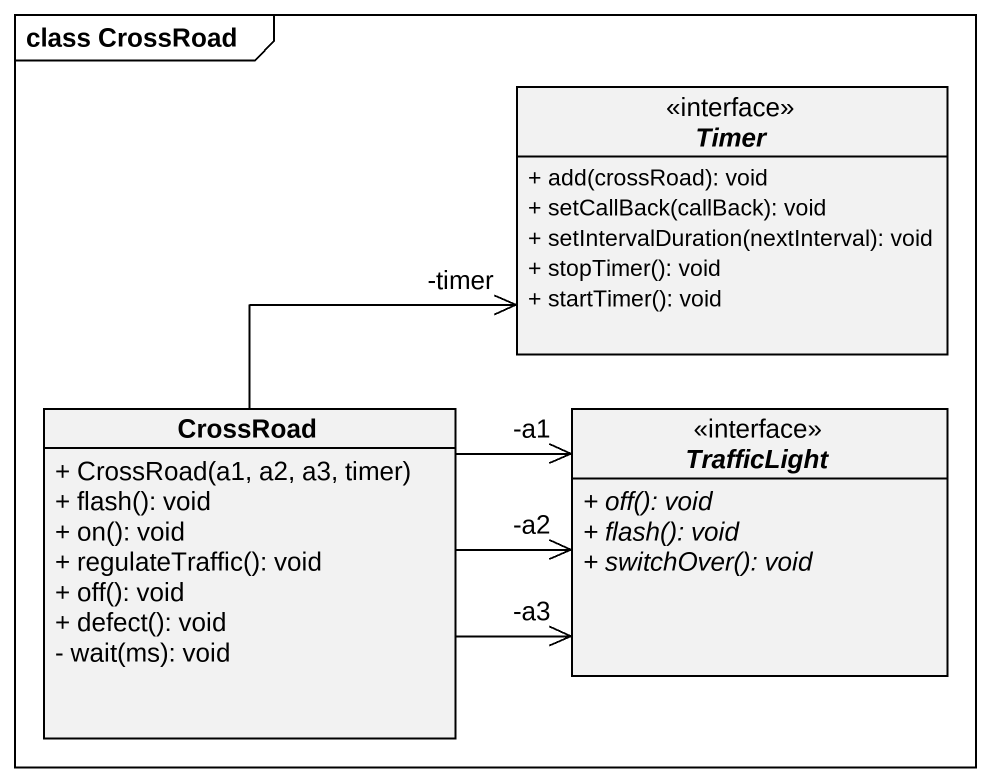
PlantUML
@startuml
mainframe class CrossRoad
hide circle
hide empty members
skinparam classAttributeIconSize 0
interface Timer {
  + add(crossRoad): void
  + setCallBack(callBack): void
  + setIntervalDuration(nextInterval): void
  + stopTimer(): void
  + startTimer(): void
}
class CrossRoad {
  + CrossRoad(a1, a2, a3, timer)
  + flash(): void
  + on(): void
  + regulateTraffic(): void
  + off(): void
  + defect(): void
  - wait(ms): void
}
interface TrafficLight {
  {abstract} + off(): void
  {abstract} + flash(): void
  {abstract} + switchOver(): void
}
CrossRoad -up-> "-timer" Timer
CrossRoad -right-> "-a3" TrafficLight
CrossRoad -right-> "-a1" TrafficLight
CrossRoad -right-> "-a2" TrafficLight
@enduml
